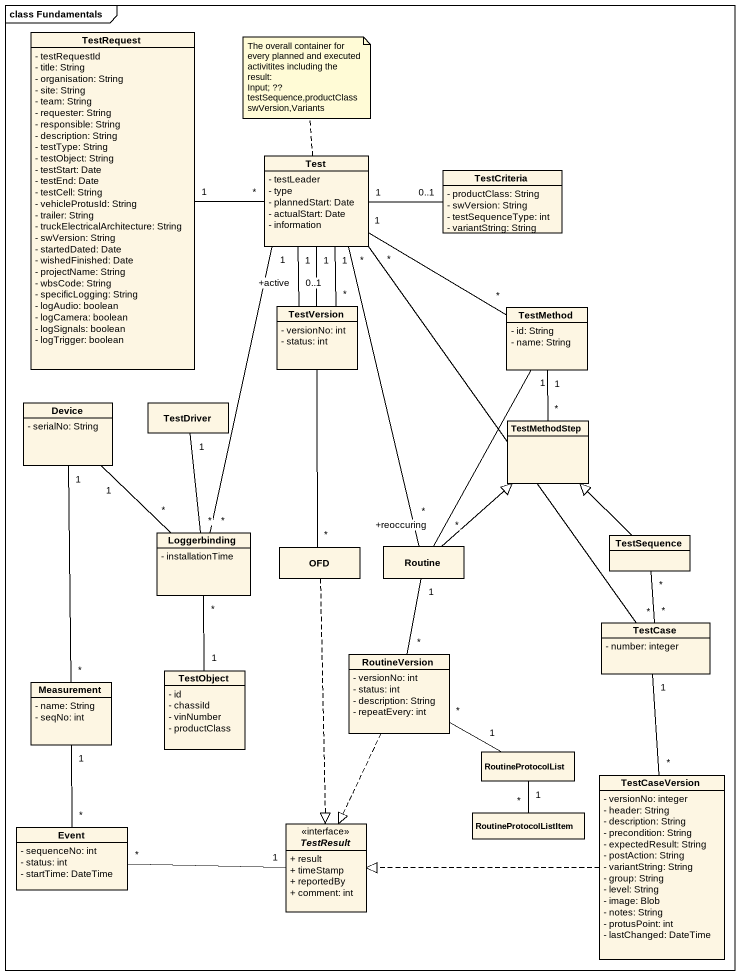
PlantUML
@startuml
mainframe class Fundamentals
hide circle
hide empty members
skinparam classAttributeIconSize 0
class TestRequest {
  - testRequestId
  - title: String
  - organisation: String
  - site: String
  - team: String
  - requester: String
  - responsible: String
  - description: String
  - testType: String
  - testObject: String
  - testStart: Date
  - testEnd: Date
  - testCell: String
  - vehicleProtusId: String
  - trailer: String
  - truckElectricalArchitecture: String
  - swVersion: String
  - startedDated: Date
  - wishedFinished: Date
  - projectName: String
  - wbsCode: String
  - specificLogging: String
  - logAudio: boolean
  - logCamera: boolean
  - logSignals: boolean
  - logTrigger: boolean
}
class Test {
  - testLeader
  - type
  - plannedStart: Date
  - actualStart: Date
  - information
}
class TestCriteria {
  - productClass: String
  - swVersion: String
  - testSequenceType: int
  - variantString: String
}
class TestVersion {
  - versionNo: int
  - status: int
}
class TestMethod {
  - id: String
  - name: String
}
class Device {
  - serialNo: String
}
class TestDriver
class TestMethodStep
class Loggerbinding {
  - installationTime
}
class OFD
class Routine
class TestSequence
class TestCase {
  - number: integer
}
class Measurement {
  - name: String
  - seqNo: int
}
class TestObject {
  - id
  - chassiId
  - vinNumber
  - productClass
}
class RoutineVersion {
  - versionNo: int
  - status: int
  - description: String
  - repeatEvery: int
}
class RoutineProtocolList
class TestCaseVersion {
  - versionNo: integer
  - header: String
  - description: String
  - precondition: String
  - expectedResult: String
  - postAction: String
  - variantString: String
  - group: String
  - level: String
  - image: Blob
  - notes: String
  - protusPoint: int
  - lastChanged: DateTime
}
class Event {
  - sequenceNo: int
  - status: int
  - startTime: DateTime
}
interface TestResult {
  + result
  + timeStamp
  + reportedBy
  + comment: int
}
class RoutineProtocolListItem
TestRequest "1" -right- "*" Test
Test "1" -right- "0..1" TestCriteria
Test "1" -- "*" TestVersion
Test "1" -- "+active\n0..1" TestVersion
Test "1" -right- "*" TestMethod
Test "1" -- "*" Loggerbinding
Test "1" -- "*" OFD
Test "*" -- "*" Routine
TestMethod "1" -- "*" TestMethodStep
TestMethod "1" -- "+reoccuring\n*" Routine
Device "1" -- "*" Measurement
TestDriver "1" -- "*" Loggerbinding
Loggerbinding "*" -up- "1" Device
OFD ..|> TestResult
Routine -up-|> TestMethodStep
Routine "1" -- "*" RoutineVersion
TestSequence -up-|> TestMethodStep
TestSequence "*" -- "*" TestCase
TestCase "*" -up- "*" Test
TestCase "1" -- "*" TestCaseVersion
Measurement "1" -- "*" Event
TestObject "1" -up- "*" Loggerbinding
RoutineVersion "*" -right- "1" RoutineProtocolList
RoutineVersion ..|> TestResult
RoutineProtocolList "1" -- "*" RoutineProtocolListItem
TestCaseVersion .left.|> TestResult
TestCaseVersion .left.|> TestResult
Event "*" -right- "1" TestResult
note top of Test
  The overall container for
  every planned and executed
  activitites including the result:
  Input; ??
  testSequence,productClass
  swVersion,Variants
end note
@enduml
